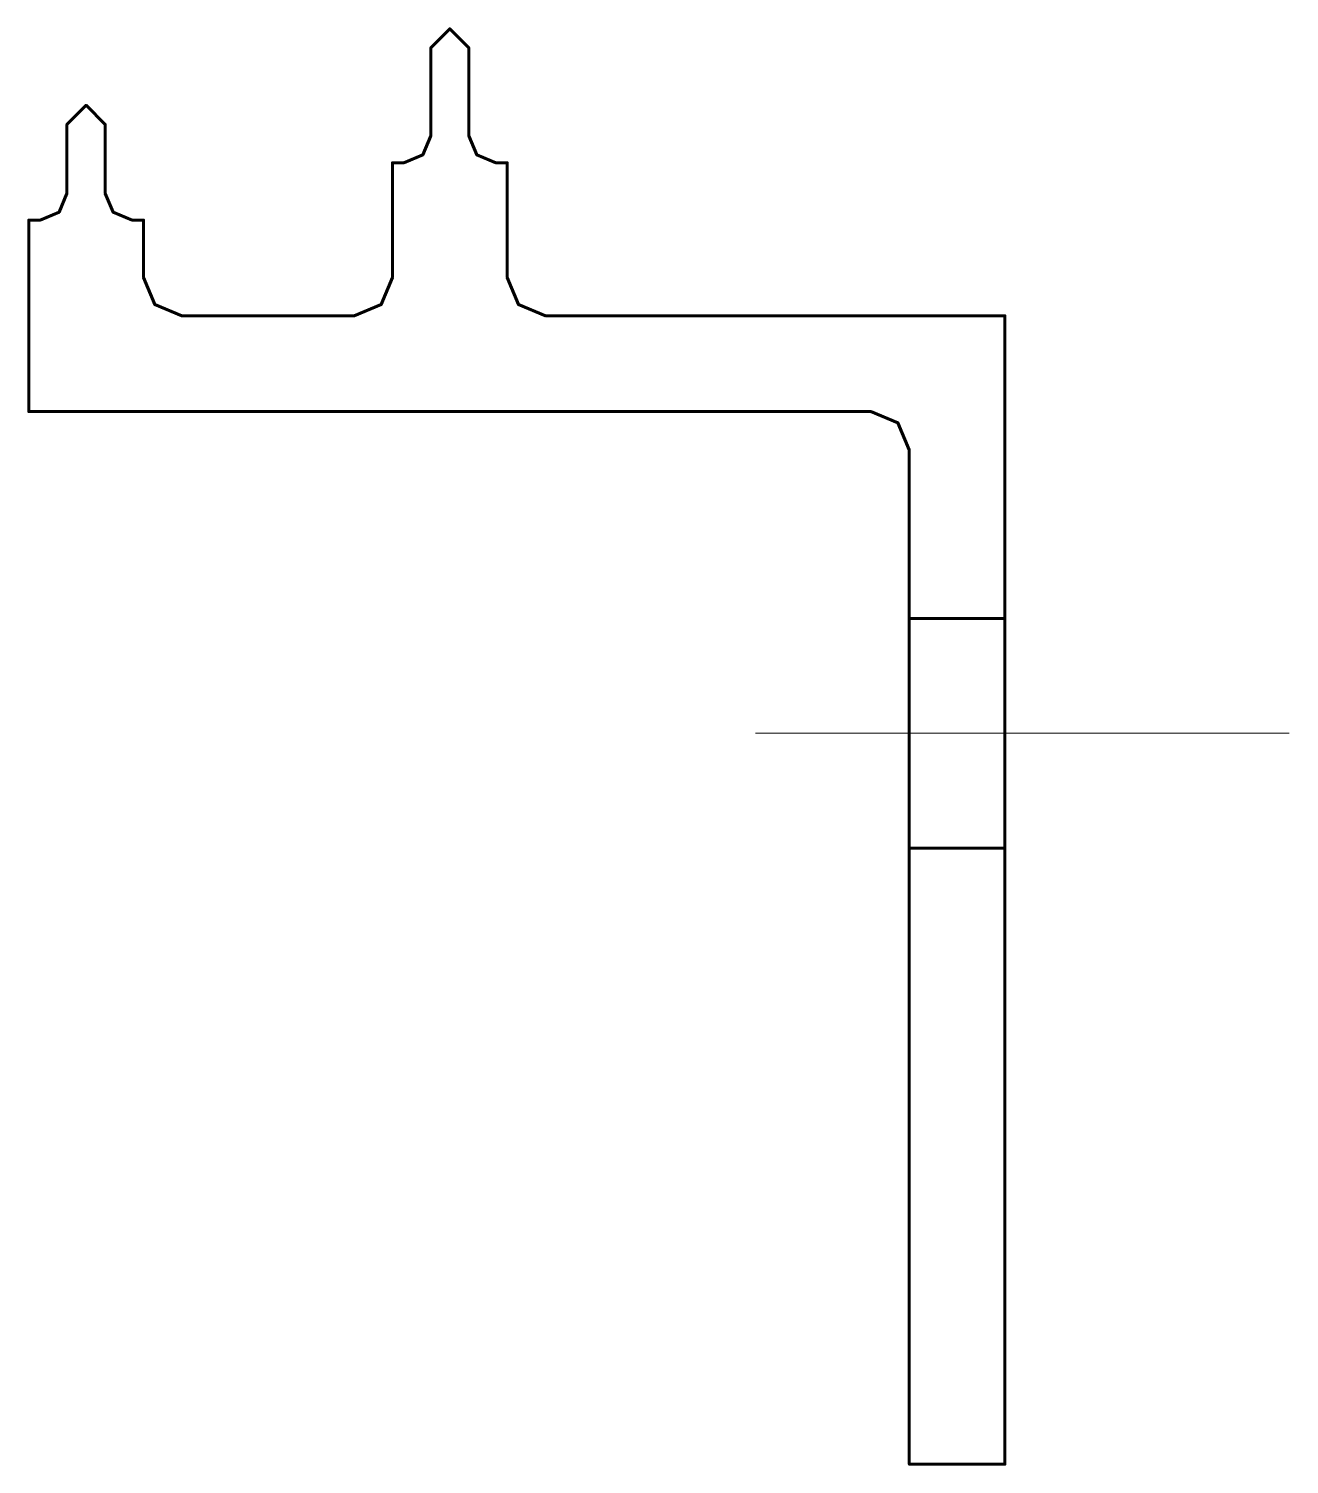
# Model space of a CAD drawing. Header units: millimetres. Extents: x -31.6 to 1.4, y 229.6 to 267.1.
import ezdxf

# ---------------------------------------------------------------- set-up
doc = ezdxf.new("R2010")
doc.units = ezdxf.units.MM
doc.linetypes.add('K5LT_AXLED', pattern=[19.5, 15, -1.5, 1.5, -1.5])
doc.linetypes.add('K5LT_BASIC', pattern=[0])

msp = doc.modelspace()

# ---------------------------------------------------------------- linework, layer by layer
at = {"color": 150, "linetype": 'K5LT_BASIC', "lineweight": 60, "true_color": 0x0080ff}
for p, q in [((-8.558, 251.649), (-6.058, 251.649)), ((-8.558, 245.649), (-6.058, 245.649)), ((-6.058, 239.602), (-6.058, 242.102))]:
    msp.add_line(p, q, dxfattribs=at)
at = {"color": 30, "linetype": 'K5LT_AXLED', "lineweight": 18, "true_color": 0xff8000}
msp.add_line((-12.57, 248.649), (1.37, 248.649), dxfattribs=at)
at = {"color": 150, "linetype": 'K5LT_BASIC', "lineweight": 60, "true_color": 0x0080ff}
msp.add_lwpolyline([(-6.058, 242.102), (-6.058, 259.554), (-18.058, 259.554), (-18.765, 259.846), (-19.058, 260.554), (-19.058, 263.553), (-19.358, 263.553), (-19.853, 263.758), (-20.058, 264.253), (-20.058, 266.553), (-20.558, 267.053), (-21.058, 266.553), (-21.058, 264.253), (-21.263, 263.758), (-21.758, 263.553), (-22.058, 263.553), (-22.058, 260.553), (-22.351, 259.846), (-23.058, 259.553), (-27.558, 259.553), (-28.265, 259.846), (-28.558, 260.553), (-28.558, 262.053), (-28.858, 262.053), (-29.353, 262.258), (-29.558, 262.753), (-29.558, 264.553), (-30.058, 265.053), (-30.558, 264.553), (-30.558, 262.753), (-30.763, 262.258), (-31.258, 262.053), (-31.558, 262.053), (-31.558, 257.053), (-9.558, 257.053), (-8.851, 256.761), (-8.558, 256.053), (-8.558, 229.553), (-6.058, 229.553), (-6.058, 239.602)], dxfattribs=at)

doc.saveas('drawing.dxf')
